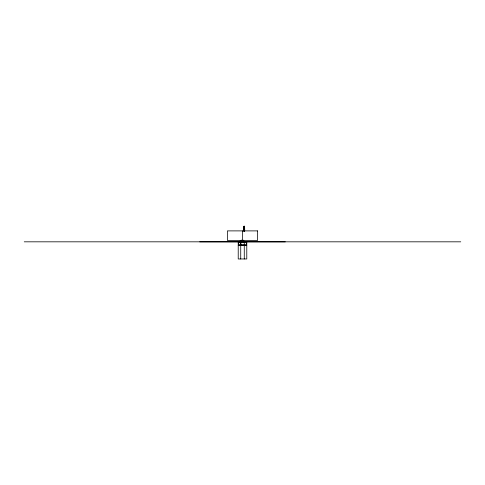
<?xml version="1.0" encoding="UTF-8"?>
<svg xmlns="http://www.w3.org/2000/svg" width="485" height="485" viewBox="0 0 485 485"><rect width="100%" height="100%" fill="white"/><g stroke="black" fill="none" stroke-linecap="round" stroke-linejoin="round"><path stroke-width="0.73" d="M243.609 229.744L243.603 231.024L243.579 228.514L244.67 228.574L244.67 231.024L244.67 230.454M244.137 231.109L244.143 226.028M241.427 240.809L241.433 240.16L241.427 240.809L243.573 240.809L243.573 240.142L244.173 241.851M243.882 231.145L243.919 228.574M244.034 228.878L244.337 229.696L243.464 229.696L243.767 228.878L243.464 229.696L243.779 230.345M239.905 241.851L240.317 240.451L241.427 240.651L240.827 241.7L240.815 245.258M240.281 241.851L240.639 240.651L241.585 240.821M241.863 241.7L242.094 241.045M243.803 229.751L244.167 228.878M241.603 240.396L241.069 241.851M244.513 228.417L244.482 227.277L243.797 227.277C243.264 228.162 244.501 229.059 244.282 227.762L244.482 227.562M244.022 230.345L244.131 229.611M243.931 241.724L243.415 241.166L243.634 240.311M244.391 227.883L243.888 227.883M243.628 226.974L244.652 226.974M243.797 227.562L244.282 227.762M243.797 228.387L244.482 228.387M244.319 228.708L243.446 228.708L243.464 229.132L244.337 229.132M243.446 228.878L244.337 228.878M243.603 230.345L244.191 230.345L244.191 229.393L243.634 229.132M243.446 230.502L244.355 230.502M241.427 240.881L243.573 240.881M241.585 240.96L243.415 240.96M241.427 241.045L243.573 241.045M241.585 241.166L243.415 241.166M240.827 241.7L241.954 241.724L242.118 240.196M24.25 241.821L460.75 241.821M199.705 241.851L285.295 241.851M238.432 242.173L246.568 242.173M238.432 244.937L246.568 244.937M238.22 245.149L246.78 245.149M243.088 241.045L243.421 241.7M243.003 241.166L243.288 241.724L244.458 241.851M243.767 228.89L243.803 229.284M244.361 230.599L244.391 231.145M244.67 229.744L244.67 230.102M246.78 241.851L246.78 258.972L238.22 258.972L238.22 241.851M246.568 241.851L246.568 245.258L238.432 245.258L238.432 241.851M244.495 226.477L243.785 226.477M244.452 226.677L244.349 227.926L243.634 227.629L243.828 226.677M244.282 226.246L244.349 226.677M244.361 228.574L244.361 231.054M244.27 241.851L244.27 258.972M243.997 227.762L243.997 228.387M244.01 228.514L244.064 228.878M243.755 228.514L243.7 228.878M242.882 240.196L242.882 241.166M242.5 230.89L242.5 240.463M240.73 241.851L240.73 258.972M244.652 226.477L243.628 226.677L244.652 226.477M257.59 230.89L227.41 230.89L227.41 240.463L257.59 240.463L257.59 230.89"/></g></svg>
